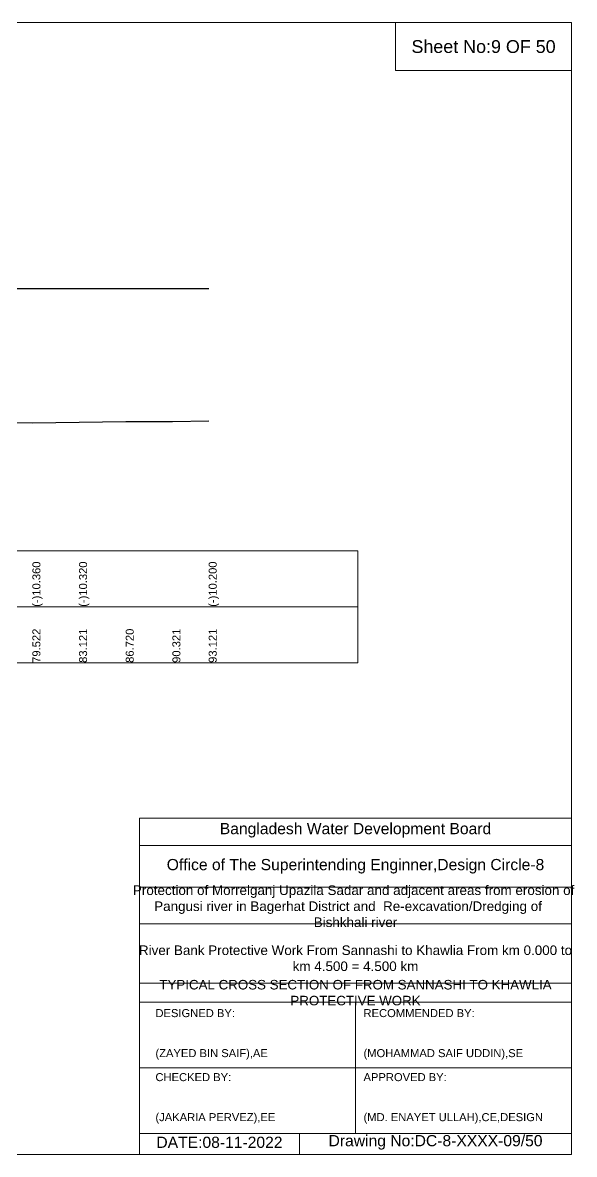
# Model space of a CAD drawing. Header units: inches. Extents: x 89000 to 845017, y -7071 to 0.
# Drawn here: x 226570 to 230017, y -7071 to 0 of the extents above; entities that cross this region are included whole.
import ezdxf

# ---------------------------------------------------------------- set-up
doc = ezdxf.new("R2010")
doc.units = ezdxf.units.IN
doc.header["$LTSCALE"] = 7
doc.header["$MEASUREMENT"] = 0
for name, color, linetype, lineweight in [('Cross section Data Border', 7, 'Continuous', 9), ('Cross Section Labels', 7, 'Continuous', 9), ('Existing_Bed_Level for Xsection', 7, 'Continuous', 25), ('Long Section Labels', 7, 'Continuous', 9)]:
    doc.layers.add(name, color=color, linetype=linetype, lineweight=lineweight)
doc.styles.get("Standard").update_dxf_attribs({"font": 'arial.ttf'})
doc.dimstyles.get("Standard").update_dxf_attribs({"dimtxt": 0.18, "dimasz": 0.18, "dimexe": 0.18, "dimexo": 0.0625, "dimgap": 0.09, "dimtad": 0, "dimtih": 1, "dimtoh": 1, "dimdec": 4, "dimzin": 0, "dimdsep": 46, "dimtxsty": 'Standard', "dimcen": 0.09, "dimadec": 0, "dimazin": 0, "dimtfac": 1, "dimtdec": 4, "dimtofl": 0, "dimtmove": 0, "dimatfit": 3, "dimfxl": 1, "dimtolj": 1, "dimtzin": 0, "dimarcsym": 0})

msp = doc.modelspace()

# ---------------------------------------------------------------- linework, layer by layer
at = {"layer": 'Cross section Data Border'}
msp.add_lwpolyline([(220100, -3300), (228664.33982, -3300), (228664.33982, -4000), (220100, -4000)], close=True, dxfattribs=at)
msp.add_lwpolyline([(220100, -3650), (228664.33982, -3650)], dxfattribs=at)
at = {"layer": 'Cross Section Labels'}
for points in [[(220000, 0), (230000, 0), (230000, -7071), (220000, -7071)], [(228900, 0), (230000, 0), (230000, -300), (228900, -300)]]:
    msp.add_lwpolyline(points, close=True, dxfattribs=at)
for points in [[(227300, -7071), (227300, -4971), (230000, -4971)], [(227300, -5141), (230000, -5141)], [(227300, -5401), (230000, -5401)], [(227300, -5631), (230000, -5631)], [(227300, -6001), (230000, -6001)], [(227300, -6121), (230000, -6121)], [(228650, -6121), (228650, -6941)], [(227300, -6531), (230000, -6531)], [(227300, -6941), (230000, -6941)], [(228300, -6941), (228300, -7071)]]:
    msp.add_lwpolyline(points, dxfattribs=at)
at = {"layer": 'Existing_Bed_Level for Xsection'}
for points in [[(221000, -1660.84), (227732.81262, -1660.84)], [(226404.39173, -2499.19), (226631.28148, -2500), (226922.81516, -2496.76), (227214.3917, -2491.9), (227506.00599, -2491.9), (227732.81262, -2487.04)]]:
    msp.add_lwpolyline(points, dxfattribs=at)

# ---------------------------------------------------------------- texts
at = {"layer": 'Cross Section Labels', "attachment_point": 5}
for s, insert, char_height in [('Sheet No:9 OF 50', (229450, -150), 80), ('Bangladesh Water Development Board', (228650, -5046), 70), ('Office of The Superintending Enginner,Design Circle-8', (228650, -5271), 70)]:
    msp.add_mtext(s, dxfattribs=dict(at, insert=insert, char_height=char_height))
at = {"layer": 'Cross Section Labels'}
for s, insert, char_height, width, attachment_point in [('Protection of Morrelganj Upazila Sadar and adjacent areas from erosion of  Pangusi river in Bagerhat District and  Re-excavation/Dredging of     Bishkhali river', (228650, -5521), 60, 2800, 5), ('River Bank Protective Work From Sannashi to Khawlia From km 0.000 to km 4.500 = 4.500 km', (228650, -5846), 60, 2700, 5), ('TYPICAL CROSS SECTION OF FROM SANNASHI TO KHAWLIA PROTECTIVE WORK', (228650, -6061), 59.5765532, 2800, 5), ('DESIGNED BY:^J^J^J(ZAYED BIN SAIF),AE', (227400, -6321), 50, 1400, 4), ('RECOMMENDED BY:^J^J^J(MOHAMMAD SAIF UDDIN),SE', (228700, -6321), 50, 1400, 4), ('CHECKED BY:^J^J^J(JAKARIA PERVEZ),EE', (227400, -6721), 50, 1400, 4), ('APPROVED BY:^J^J^J(MD. ENAYET ULLAH),CE,DESIGN', (228700, -6721), 50, 1400, 4), ('DATE:08-11-2022', (227800, -6996), 70, 1400, 5), ('Drawing No:DC-8-XXXX-09/50', (229150, -6996), 70, 2200, 5)]:
    msp.add_mtext(s, dxfattribs=dict(at, insert=insert, char_height=char_height, width=width, attachment_point=attachment_point))
at = {"layer": 'Long Section Labels', "char_height": 50, "attachment_point": 1, "rotation": 90}
for s, insert in [('(-)10.360', (226631.28148, -3650)), ('(-)10.320', (226922.81516, -3650)), ('(-)10.200', (227732.81262, -3650)), ('79.522', (226631.28148, -4000)), ('83.121', (226922.81516, -4000)), ('86.720', (227214.3917, -4000)), ('90.321', (227506.00599, -4000)), ('93.121', (227732.81262, -4000))]:
    msp.add_mtext(s, dxfattribs=dict(at, insert=insert))

# ---------------------------------------------------------------- leaders
at = {"layer": 'Cross Section Labels', "annotation_type": 0, "has_hookline": 1, "hookline_direction": 0}
for points, text_width in [([(223384.00648, -1968.60196), (223384.00648, -650), (224615.09182, -650)], 2510.77763), ([(224315.18182, -2355.23825), (224315.18182, -800), (224615.09182, -800)], 2345.7367)]:
    msp.add_leader(points, dimstyle='Standard', override={"dimasz": 72}, dxfattribs=dict(at, text_width=text_width))

doc.saveas('drawing.dxf')
